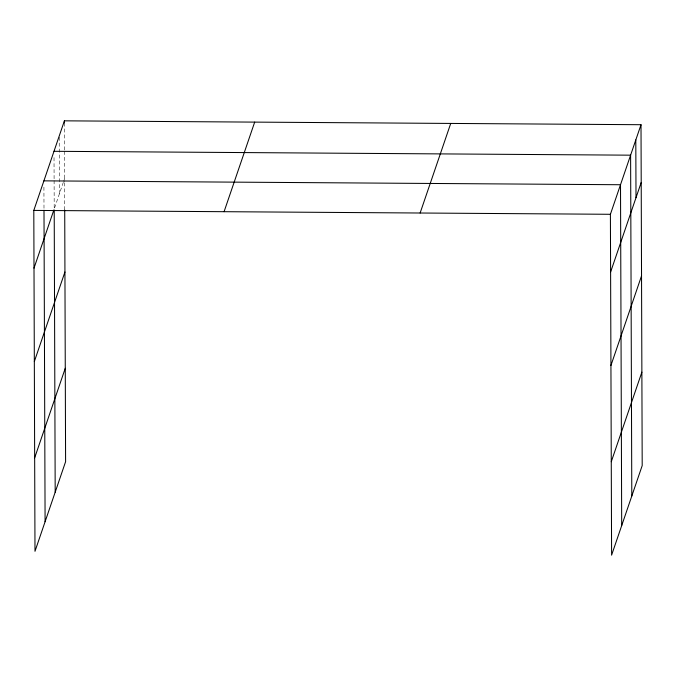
<?xml version="1.0" encoding="UTF-8"?>
<svg xmlns="http://www.w3.org/2000/svg" width="676" height="676" viewBox="0 0 676 676"><rect width="100%" height="100%" fill="white"/><g stroke="black" fill="none" stroke-linecap="round" stroke-linejoin="round"><path stroke-width="0.51" stroke-dasharray="3.38 2.54" d="M63.307 182.376L54.198 209.019L54.105 180.686M63.628 181.421L64.609 178.565M64.414 122.939L64.507 150.224M64.507 151.272L64.617 181.717M64.617 182.765L64.719 210.059M59.209 137.118L59.403 193.792M54.021 157.593L54.097 179.63M43.923 187.151L43.999 209.197"/><path stroke-width="1.01" d="M64.719 210.059L65.597 461.708L34.991 551.286L33.8 210.413L64.406 120.835L641.009 124.714L642.2 465.587L611.594 555.165L610.403 214.292L641.009 124.714M34.003 268.144L53.86 210.008M34.324 361.584L64.93 272.005M34.662 457.846L65.268 368.268M224.077 211.698L254.683 122.119M420.126 213.016L450.731 123.438M610.605 272.022L641.211 182.444M610.935 365.454L641.541 275.876M611.273 461.725L641.87 372.146M53.995 151.297L630.607 155.176L631.798 496.04M43.898 180.855L620.509 184.734L621.692 525.598M33.8 210.413L610.403 214.292M635.803 139.94L636.006 197.671M64.406 120.835L64.414 122.939M54.207 210.075L55.187 492.162M43.999 210.244L45.089 521.728"/></g></svg>
